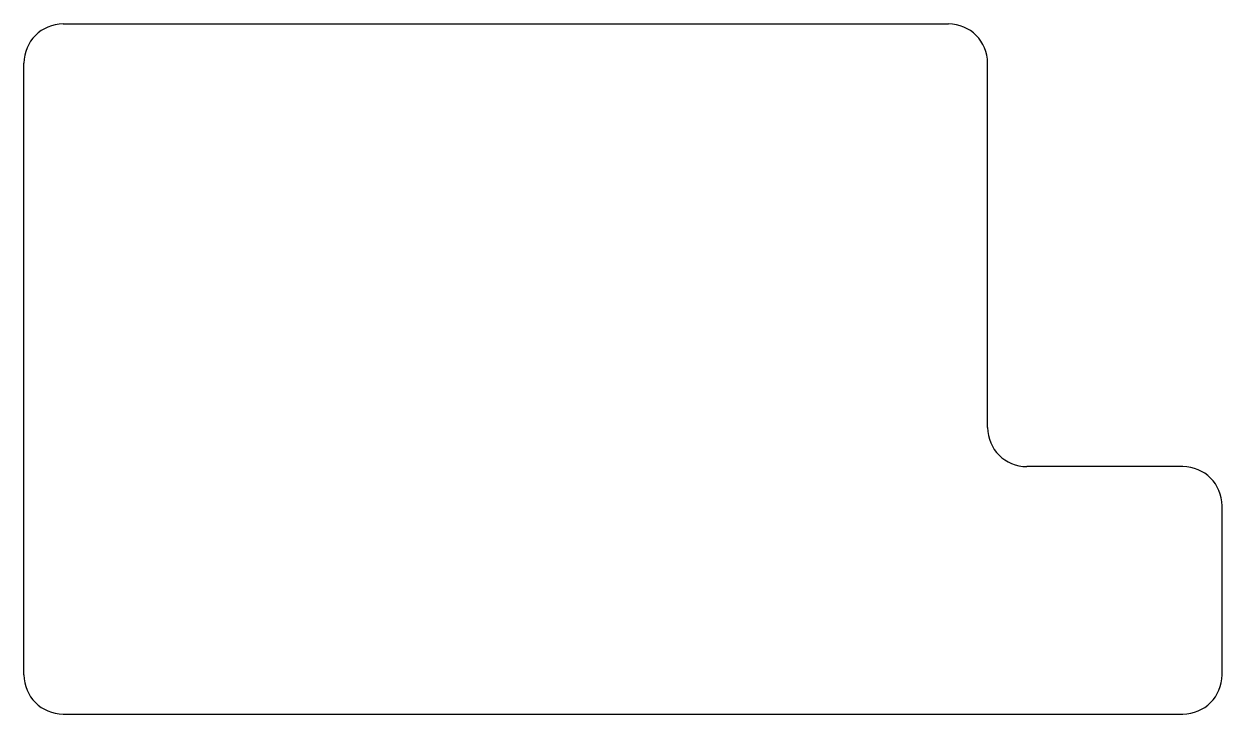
# Model space of a CAD drawing. Header units: millimetres. Extents: x 90 to 182, y -109.5 to -56.5.
import ezdxf

# ---------------------------------------------------------------- set-up
doc = ezdxf.new("R2010")
doc.units = ezdxf.units.MM

msp = doc.modelspace()

# ---------------------------------------------------------------- linework, layer by layer
for p, q in [((93, -56.5), (161, -56.5)), ((90, -106.5), (90, -59.5)), ((164, -87.5), (164, -59.5)), ((179, -90.5), (167, -90.5)), ((182, -106.5), (182, -93.5)), ((93, -109.5), (179, -109.5))]:
    msp.add_line(p, q)
for centre, start, end in [((93, -59.5), 90, 180), ((161, -59.5), 0, 90), ((167, -87.5), 180, 270), ((179, -93.5), 0, 90), ((93, -106.5), 180, 270), ((179, -106.5), 270, 0)]:
    msp.add_arc(centre, 3, start, end)

doc.saveas('drawing.dxf')
